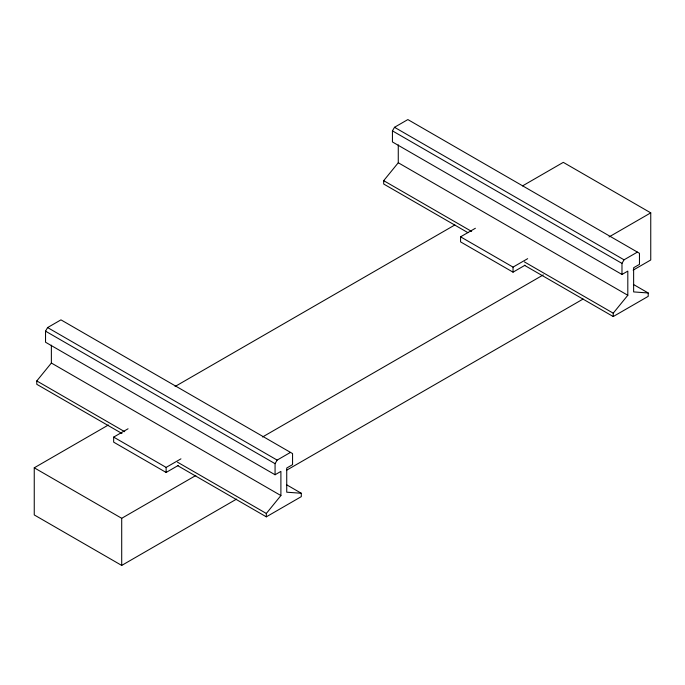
<?xml version="1.0" encoding="UTF-8"?>
<svg xmlns="http://www.w3.org/2000/svg" width="685" height="685" viewBox="0 0 685 685"><rect width="100%" height="100%" fill="white"/><g stroke="black" fill="none" stroke-linecap="round" stroke-linejoin="round"><path stroke-width="1.03" d="M266.328 516.832L266.328 513.467L280.901 495.563L280.901 471.391L275.07 474.756L45.535 342.226L45.535 331.155L47.599 327.567L60.956 319.861L292.563 453.581L292.563 464.653L286.732 468.026L286.732 492.198L301.306 493.269L301.306 496.634L266.328 516.832L177.475 465.535M613.229 316.547L613.229 313.182L627.811 295.278L627.811 271.106L621.98 274.471L392.436 141.949L392.436 130.869L394.509 127.29L407.858 119.575L639.465 253.296L639.465 264.376L633.634 267.741L633.634 291.913L648.215 292.983L648.215 296.348L613.229 316.547L524.376 265.249M275.07 474.756L275.07 463.676L277.142 460.097L290.491 452.383M621.98 274.471L621.98 263.391L624.044 259.812L637.401 252.106M121.939 433.468L36.785 384.311L36.785 380.937L51.366 363.033L51.366 345.171M467.915 232.652L383.694 184.025L383.694 180.66L398.268 162.756L398.268 144.886M236.59 499.091L121.707 565.425L34.25 514.932L34.25 467.804L108.376 425.008M175.077 386.494L454.891 224.945M522.527 185.9L563.293 162.362L650.75 212.855L650.75 259.983L633.145 270.147M178.16 465.5L166.13 472.453L113.659 442.15L113.659 437.107L128.061 428.784M524.924 265.3L513.039 272.168L460.568 241.874L460.568 236.822L475.373 228.276M113.659 437.107L166.13 467.401L180.943 458.847M460.568 236.822L513.039 267.116L527.673 258.665M34.25 467.804L121.707 518.297L195.824 475.501M262.535 436.987L543.274 274.908M609.059 236.924L650.75 212.855M286.63 470.21L583.115 299.028M394.509 127.29L624.044 259.812M392.436 130.869L621.98 263.391M633.402 284.438L648.215 292.983M398.268 162.756L627.811 295.278M383.694 180.66L471.622 231.419M524.376 261.884L613.229 313.182M47.599 327.567L277.142 460.097M45.535 331.155L275.07 463.676M286.501 484.715L301.306 493.269M51.366 363.033L280.901 495.563M36.785 380.937L124.713 431.704M177.475 462.169L266.328 513.467M513.039 267.116L513.039 272.168M166.13 467.401L166.13 472.453M121.707 518.297L121.707 565.425"/></g></svg>
